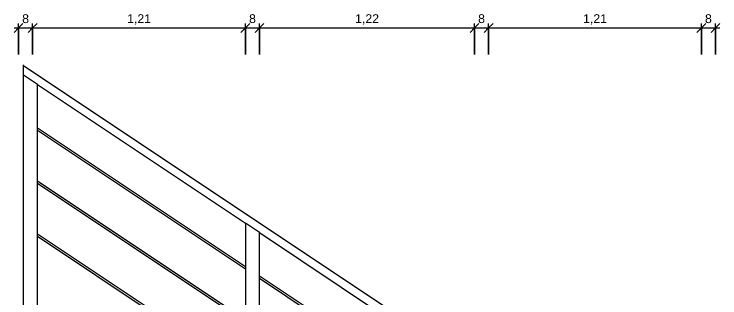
# Model space of a CAD drawing. Header units: millimetres. Extents: x 3520 to 15818, y -6228 to 4492.
# Drawn here: x 11572 to 15570, y 2885 to 4492 of the extents above; entities that cross this region are included whole.
import ezdxf

# ---------------------------------------------------------------- set-up
doc = ezdxf.new("R2010")
doc.units = ezdxf.units.MM
for name, color, linetype, lineweight in [('A-ANNO-DIMS', 211, 'Continuous', 9), ('A-ANNO-DIMS-25', 211, 'Continuous', 9), ('A-DETL-THIN', 151, 'Continuous', 9), ('Corrimão', 7, 'Continuous', 9)]:
    doc.layers.add(name, color=color, linetype=linetype, lineweight=lineweight)
doc.styles.add('@Arial Unicode MS_1', font='ARIALUNI.TTF', dxfattribs={"height": 50})
doc.dimstyles.new('CRT_-__Metros_-_Linha_de_chamada_3_5_mm', dxfattribs={"dimscale": 304.8, "dimtxt": 50.292243, "dimasz": 0.164042, "dimexe": 0.082021, "dimexo": 0.0625, "dimgap": 0.04101, "dimtad": 1, "dimdec": 0, "dimlfac": 0.1, "dimdsep": 46, "dimtxsty": '@Arial Unicode MS_1', "dimblk1": 'OBLIQUE', "dimblk2": 'OBLIQUE', "dimsah": 1, "dimcen": 0.09, "dimdle": 0.082021, "dimazin": 0, "dimtfac": 1, "dimtdec": 4, "dimtix": 1, "dimtmove": 0, "dimatfit": 3, "dimfxl": 0.492126, "dimfxlon": 1, "dimtvp": 1, "dimtolj": 1, "dimtzin": 0, "dimarcsym": 2})
doc.dimstyles.new('CRT_-__Metros_-_Linha_de_chamada_3_5_mm_1', dxfattribs={"dimscale": 304.8, "dimtxt": 50.292243, "dimasz": 0.164042, "dimexe": 0.082021, "dimexo": 0.0625, "dimgap": 0.04101, "dimtad": 1, "dimlfac": 0.001, "dimrnd": 0.01, "dimzin": 0, "dimdsep": 46, "dimtxsty": '@Arial Unicode MS_1', "dimblk1": 'OBLIQUE', "dimblk2": 'OBLIQUE', "dimsah": 1, "dimcen": 0.09, "dimdle": 0.082021, "dimazin": 0, "dimtfac": 1, "dimtdec": 4, "dimtix": 1, "dimtmove": 0, "dimatfit": 3, "dimfxl": 0.492126, "dimfxlon": 1, "dimtvp": 1, "dimtolj": 1, "dimtzin": 0, "dimarcsym": 2})

# ---------------------------------------------------------------- blocks, each defined once
blk = doc.blocks.new('Guarda-corpo - Guarda-corpo-3573188-VISTA LATERAL ESCADA')
at = {"layer": 'Corrimão'}
for p, q in [((9627.2, 3061.7), (8449.7, 3846.7)), ((8449.7, 3834.6), (9627.2, 3049.6)), ((9627.2, 2761.7), (8449.7, 3546.7)), ((8449.7, 3534.6), (9627.2, 2749.6)), ((9627.2, 2461.7), (8449.7, 3246.7)), ((8449.7, 3234.6), (9627.2, 2449.6)), ((10924.7, 2196.7), (9707.2, 3008.3)), ((9707.2, 2996.3), (10924.7, 2184.6)), ((10924.7, 1896.7), (9707.2, 2708.3)), ((9707.2, 2696.3), (10924.7, 1884.6)), ((10924.7, 1596.7), (9707.2, 2408.3)), ((9707.2, 2396.3), (10924.7, 1584.6)), ((12209.7, 1340), (11004.7, 2143.3)), ((11004.7, 2131.3), (12209.7, 1328)), ((12209.7, 1040), (11004.7, 1843.3)), ((11004.7, 1831.3), (12209.7, 1028)), ((12209.7, 740), (11004.7, 1543.3)), ((11004.7, 1531.3), (12209.7, 728))]:
    blk.add_line(p, q, dxfattribs=at)
blk = doc.blocks.new('DIMBLOCK31-VISTA LATERAL ESCADA')
at = {"layer": 'A-ANNO-DIMS-25', "lineweight": 18}
for p, q in [((11597.1, 4413.9), (11622.1, 4438.9)), ((11677.1, 4413.9), (11702.1, 4438.9)), ((11597.1, 4413.9), (11572.1, 4388.9)), ((11677.1, 4413.9), (11652.1, 4388.9))]:
    blk.add_line(p, q, dxfattribs=at)
at = {"layer": 'A-ANNO-DIMS-25'}
for p, q in [((11597.1, 4263.9), (11597.1, 4438.9)), ((11677.1, 4263.9), (11677.1, 4438.9)), ((11572.1, 4413.9), (11677.1, 4413.9)), ((11597.1, 4413.9), (11597.1, 4263.9)), ((11677.1, 4413.9), (11677.1, 4263.9))]:
    blk.add_line(p, q, dxfattribs=at)
at = {"layer": 'A-ANNO-DIMS-25', "color": 0, "insert": (11617.7, 4491.3), "char_height": 50, "width": 46.468, "attachment_point": 1, "line_spacing_factor": 1.117605, "style": '@Arial Unicode MS_1'}
blk.add_mtext('8', dxfattribs=at)
blk = doc.blocks.new('_Oblique')
at = {"color": 0, "linetype": 'ByBlock', "lineweight": -2}
blk.add_line((-0.5, -0.5), (0.5, 0.5), dxfattribs=at)
blk = doc.blocks.new('DIMBLOCK32-VISTA LATERAL ESCADA')
at = {"layer": 'A-ANNO-DIMS-25', "lineweight": 18}
for p, q in [((11677.1, 4413.9), (11702.1, 4438.9)), ((12882.1, 4413.9), (12907.1, 4438.9)), ((11677.1, 4413.9), (11652.1, 4388.9)), ((12882.1, 4413.9), (12857.1, 4388.9))]:
    blk.add_line(p, q, dxfattribs=at)
at = {"layer": 'A-ANNO-DIMS-25'}
for p, q in [((11677.1, 4263.9), (11677.1, 4438.9)), ((12882.1, 4263.9), (12882.1, 4438.9)), ((11677.1, 4413.9), (12882.1, 4413.9)), ((11677.1, 4413.9), (11677.1, 4263.9)), ((12882.1, 4413.9), (12882.1, 4263.9))]:
    blk.add_line(p, q, dxfattribs=at)
at = {"layer": 'A-ANNO-DIMS-25', "color": 0, "insert": (12211.9, 4491.3), "char_height": 50, "width": 162.337, "attachment_point": 1, "line_spacing_factor": 1.117605, "style": '@Arial Unicode MS_1'}
blk.add_mtext('1,21', dxfattribs=at)
blk = doc.blocks.new('DIMBLOCK33-VISTA LATERAL ESCADA')
at = {"layer": 'A-ANNO-DIMS-25', "lineweight": 18}
for p, q in [((12882.1, 4413.9), (12907.1, 4438.9)), ((12962.1, 4413.9), (12987.1, 4438.9)), ((12882.1, 4413.9), (12857.1, 4388.9)), ((12962.1, 4413.9), (12937.1, 4388.9))]:
    blk.add_line(p, q, dxfattribs=at)
at = {"layer": 'A-ANNO-DIMS-25'}
for p, q in [((12882.1, 4263.9), (12882.1, 4438.9)), ((12962.1, 4263.9), (12962.1, 4438.9)), ((12882.1, 4413.9), (12962.1, 4413.9)), ((12882.1, 4413.9), (12882.1, 4263.9)), ((12962.1, 4413.9), (12962.1, 4263.9))]:
    blk.add_line(p, q, dxfattribs=at)
at = {"layer": 'A-ANNO-DIMS-25', "color": 0, "insert": (12902.7, 4491.3), "char_height": 50, "width": 46.468, "attachment_point": 1, "line_spacing_factor": 1.117605, "style": '@Arial Unicode MS_1'}
blk.add_mtext('8', dxfattribs=at)
blk = doc.blocks.new('DIMBLOCK34-VISTA LATERAL ESCADA')
at = {"layer": 'A-ANNO-DIMS-25', "lineweight": 18}
for p, q in [((12962.1, 4413.9), (12987.1, 4438.9)), ((14179.6, 4413.9), (14204.6, 4438.9)), ((12962.1, 4413.9), (12937.1, 4388.9)), ((14179.6, 4413.9), (14154.6, 4388.9))]:
    blk.add_line(p, q, dxfattribs=at)
at = {"layer": 'A-ANNO-DIMS-25'}
for p, q in [((12962.1, 4263.9), (12962.1, 4438.9)), ((14179.6, 4263.9), (14179.6, 4438.9)), ((12962.1, 4413.9), (14179.6, 4413.9)), ((12962.1, 4413.9), (12962.1, 4263.9)), ((14179.6, 4413.9), (14179.6, 4263.9))]:
    blk.add_line(p, q, dxfattribs=at)
at = {"layer": 'A-ANNO-DIMS-25', "color": 0, "insert": (13503.2, 4491.3), "char_height": 50, "width": 162.337, "attachment_point": 1, "line_spacing_factor": 1.117605, "style": '@Arial Unicode MS_1'}
blk.add_mtext('1,22', dxfattribs=at)
blk = doc.blocks.new('DIMBLOCK35-VISTA LATERAL ESCADA')
at = {"layer": 'A-ANNO-DIMS-25', "lineweight": 18}
for p, q in [((14179.6, 4413.9), (14204.6, 4438.9)), ((14259.6, 4413.9), (14284.6, 4438.9)), ((14179.6, 4413.9), (14154.6, 4388.9)), ((14259.6, 4413.9), (14234.6, 4388.9))]:
    blk.add_line(p, q, dxfattribs=at)
at = {"layer": 'A-ANNO-DIMS-25'}
for p, q in [((14179.6, 4263.9), (14179.6, 4438.9)), ((14259.6, 4263.9), (14259.6, 4438.9)), ((14179.6, 4413.9), (14259.6, 4413.9)), ((14179.6, 4413.9), (14179.6, 4263.9)), ((14259.6, 4413.9), (14259.6, 4263.9))]:
    blk.add_line(p, q, dxfattribs=at)
at = {"layer": 'A-ANNO-DIMS-25', "color": 0, "insert": (14200.2, 4491.3), "char_height": 50, "width": 46.468, "attachment_point": 1, "line_spacing_factor": 1.117605, "style": '@Arial Unicode MS_1'}
blk.add_mtext('8', dxfattribs=at)
blk = doc.blocks.new('DIMBLOCK36-VISTA LATERAL ESCADA')
at = {"layer": 'A-ANNO-DIMS-25', "lineweight": 18}
for p, q in [((14259.6, 4413.9), (14284.6, 4438.9)), ((15464.6, 4413.9), (15489.6, 4438.9)), ((14259.6, 4413.9), (14234.6, 4388.9)), ((15464.6, 4413.9), (15439.6, 4388.9))]:
    blk.add_line(p, q, dxfattribs=at)
at = {"layer": 'A-ANNO-DIMS-25'}
for p, q in [((14259.6, 4263.9), (14259.6, 4438.9)), ((15464.6, 4263.9), (15464.6, 4438.9)), ((14259.6, 4413.9), (15464.6, 4413.9)), ((14259.6, 4413.9), (14259.6, 4263.9)), ((15464.6, 4413.9), (15464.6, 4263.9))]:
    blk.add_line(p, q, dxfattribs=at)
at = {"layer": 'A-ANNO-DIMS-25', "color": 0, "insert": (14794.4, 4491.3), "char_height": 50, "width": 162.337, "attachment_point": 1, "line_spacing_factor": 1.117605, "style": '@Arial Unicode MS_1'}
blk.add_mtext('1,21', dxfattribs=at)
blk = doc.blocks.new('DIMBLOCK37-VISTA LATERAL ESCADA')
at = {"layer": 'A-ANNO-DIMS-25', "lineweight": 18}
for p, q in [((15464.6, 4413.9), (15489.6, 4438.9)), ((15544.6, 4413.9), (15569.6, 4438.9)), ((15464.6, 4413.9), (15439.6, 4388.9)), ((15544.6, 4413.9), (15519.6, 4388.9))]:
    blk.add_line(p, q, dxfattribs=at)
at = {"layer": 'A-ANNO-DIMS-25'}
for p, q in [((15464.6, 4263.9), (15464.6, 4438.9)), ((15544.6, 4263.9), (15544.6, 4438.9)), ((15464.6, 4413.9), (15569.6, 4413.9)), ((15464.6, 4413.9), (15464.6, 4263.9)), ((15544.6, 4413.9), (15544.6, 4263.9))]:
    blk.add_line(p, q, dxfattribs=at)
at = {"layer": 'A-ANNO-DIMS-25', "color": 0, "insert": (15485.2, 4491.3), "char_height": 50, "width": 46.468, "attachment_point": 1, "line_spacing_factor": 1.117605, "style": '@Arial Unicode MS_1'}
blk.add_mtext('8', dxfattribs=at)

msp = doc.modelspace()

# ---------------------------------------------------------------- linework, layer by layer
at = {"layer": 'A-DETL-THIN'}
for p, q in [((11624.587, 2763.333), (11624.587, 4204.438)), ((15544.587, 1586.667), (11624.587, 4200)), ((11704.587, 4093.333), (11624.587, 4146.667)), ((11704.587, 4093.333), (12882.087, 3308.333)), ((11704.587, 2813.333), (11704.587, 4093.333)), ((12962.087, 3255), (12882.087, 3308.333)), ((12882.087, 3308.333), (12882.087, 2066.667)), ((12962.087, 3255), (14179.587, 2443.333)), ((12962.087, 2066.667), (12962.087, 3255))]:
    msp.add_line(p, q, dxfattribs=at)

# ---------------------------------------------------------------- block references
at = {"layer": 'Corrimão'}
msp.add_blockref('Guarda-corpo - Guarda-corpo-3573188-VISTA LATERAL ESCADA', (3254.936, 0), dxfattribs=at)

# ---------------------------------------------------------------- dimensions: what is measured, and where the dimension line sits
at = {"layer": 'A-ANNO-DIMS'}
for base, p1, p2, dimstyle, override, picture, middle in [((11677.087, 4413.909), (11597.087, 4263.909), (11677.087, 4263.909), 'CRT_-__Metros_-_Linha_de_chamada_3_5_mm', {"dimpost": '<>', "dimfxl": 80}, 'DIMBLOCK31-VISTA LATERAL ESCADA', (11637.087, 4451.955)), ((12882.087012413, 4413.908853745), (11677.087012413, 4263.908853745), (12882.087012413, 4263.908853745), 'CRT_-__Metros_-_Linha_de_chamada_3_5_mm_1', {"dimpost": '<>', "dimfxl": 1205}, 'DIMBLOCK32-VISTA LATERAL ESCADA', (12279.587012413, 4451.528226333)), ((12962.087, 4413.909), (12882.087, 4263.909), (12962.087, 4263.909), 'CRT_-__Metros_-_Linha_de_chamada_3_5_mm', {"dimpost": '<>', "dimfxl": 80}, 'DIMBLOCK33-VISTA LATERAL ESCADA', (12922.087, 4451.955)), ((14179.587, 4413.909), (12962.087, 4263.909), (14179.587, 4263.909), 'CRT_-__Metros_-_Linha_de_chamada_3_5_mm_1', {"dimpost": '<>', "dimfxl": 1217.5}, 'DIMBLOCK34-VISTA LATERAL ESCADA', (13570.837, 4451.528)), ((14259.587, 4413.909), (14179.587, 4263.909), (14259.587, 4263.909), 'CRT_-__Metros_-_Linha_de_chamada_3_5_mm', {"dimpost": '<>', "dimfxl": 80}, 'DIMBLOCK35-VISTA LATERAL ESCADA', (14219.587, 4451.955)), ((15464.587012413, 4413.908853745), (14259.587012413, 4263.908853745), (15464.587012413, 4263.908853745), 'CRT_-__Metros_-_Linha_de_chamada_3_5_mm_1', {"dimpost": '<>', "dimfxl": 1205}, 'DIMBLOCK36-VISTA LATERAL ESCADA', (14862.087012413, 4451.528226333)), ((15544.587, 4413.909), (15464.587, 4263.909), (15544.587, 4263.909), 'CRT_-__Metros_-_Linha_de_chamada_3_5_mm', {"dimpost": '<>', "dimfxl": 80}, 'DIMBLOCK37-VISTA LATERAL ESCADA', (15504.587, 4451.955))]:
    dim = msp.add_linear_dim(base=base, p1=p1, p2=p2, dimstyle=dimstyle, override=override, dxfattribs=at)
    dim.commit()
    dim.dimension.update_dxf_attribs({"geometry": picture, "text_midpoint": middle})

doc.saveas('drawing.dxf')
